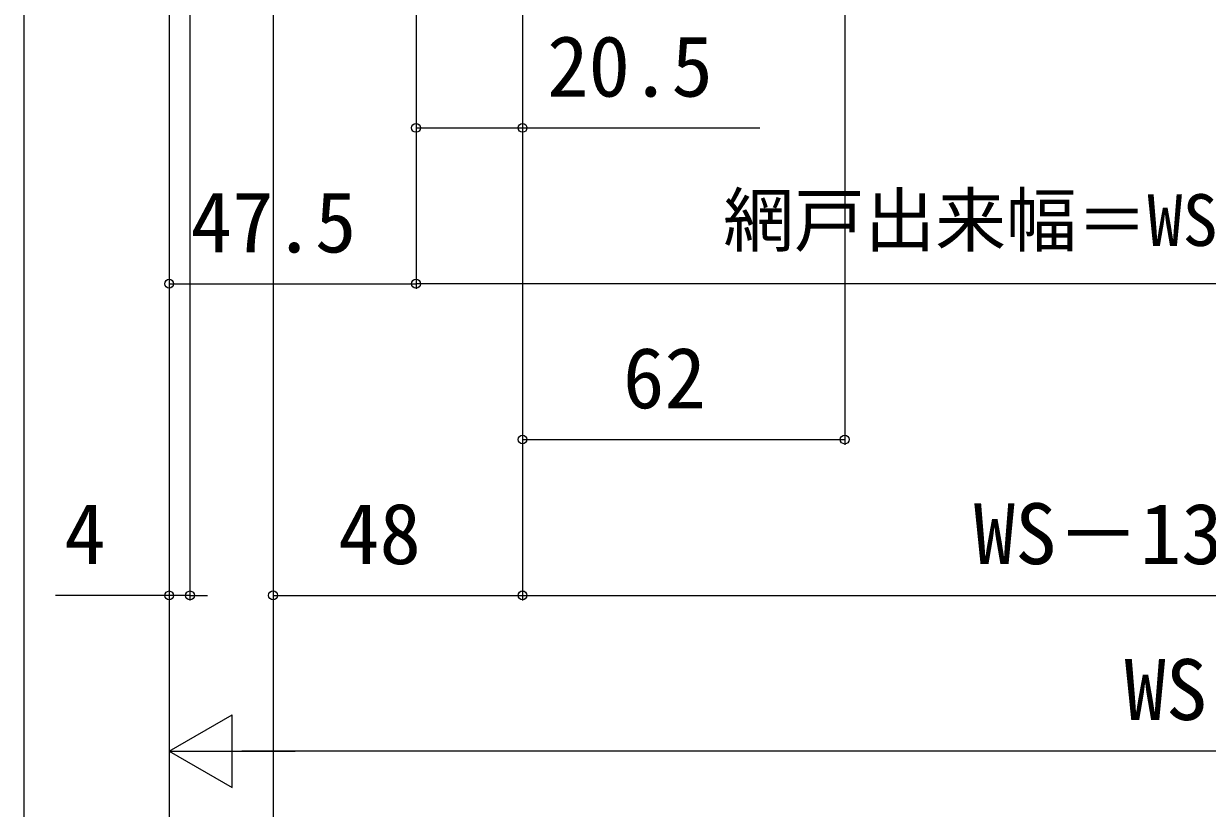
# Model space of a CAD drawing. Units: millimetres, scale not verified. Extents: x -700 to 700, y -1044 to 1038.
# Drawn here: x -323.5 to -95.7, y -817.6 to -666.5 of the extents above; entities that cross this region are included whole.
import ezdxf
from ezdxf.enums import TextEntityAlignment as Align

# ---------------------------------------------------------------- set-up
doc = ezdxf.new("R2010")
doc.units = ezdxf.units.MM
doc.header["$LTSCALE"] = 6
doc.layers.add('0-7_YKK_D', color=6, linetype='Continuous')
doc.styles.add('ＭＳ ゴシック', font='')
doc.styles.get('ＭＳ ゴシック').set_extended_font_data('MS Gothic')

msp = doc.modelspace()

# ---------------------------------------------------------------- linework, layer by layer
at = {"layer": '0-7_YKK_D'}
for p, q in [((-323.501, -534.1), (-323.501, -897.59)), ((-165.478, -569.587), (-165.507, -747.602)), ((-227.478, -584.079), (-227.509, -777.592)), ((-227.478, -584.079), (-227.504, -747.592)), ((-227.502, -584.1), (-227.502, -777.597)), ((-275.501, -586.064), (-275.501, -867.596)), ((-275.501, -587.064), (-275.501, -867.596)), ((-295.501, -598.35), (-295.504, -897.59)), ((-295.502, -598.6), (-295.502, -717.6)), ((-295.501, -598.35), (-295.501, -867.596)), ((-295.502, -599.1), (-295.5, -807.598)), ((-295.501, -599.1), (-295.501, -897.59)), ((-295.501, -599.1), (-295.5, -777.597)), ((-291.501, -599.1), (-291.5, -777.597)), ((-227.502, -600.85), (-227.502, -687.6)), ((-275.482, -602.571), (-275.51, -777.585)), ((-248.002, -657.8), (-248.002, -687.6)), ((-248.002, -657.8), (-248.002, -717.6)), ((-248.002, -657.8), (-248.002, -717.6)), ((-295.502, -716.6), (-248.002, -716.6)), ((54.996, -716.6), (-248.002, -716.6)), ((-227.504, -746.592), (-165.507, -746.602)), ((-295.5, -776.597), (-317.39, -776.597)), ((-291.5, -776.597), (-295.5, -776.597)), ((-291.5, -776.597), (-288.1, -776.597)), ((-275.51, -776.585), (-227.509, -776.592)), ((-227.502, -776.597), (34.496, -776.597)), ((-295.5, -806.598), (-283.376, -799.598)), ((-283.375, -813.598), (-283.376, -799.598)), ((-295.5, -806.598), (-283.375, -813.598)), ((-295.5, -806.598), (-271.251, -806.598)), ((88.5, -806.595), (-281.5, -806.598))]:
    msp.add_line(p, q, dxfattribs=at)
msp.add_lwpolyline([(-248.002, -686.6), (-227.502, -686.6), (-181.829, -686.6)], dxfattribs=at)
for centre in [(-248.002, -686.6), (-227.502, -686.6), (-295.502, -716.6), (-248.002, -716.6), (-248.002, -716.6), (-227.504, -746.592), (-165.507, -746.602), (-295.5, -776.597), (-291.5, -776.597), (-275.51, -776.585), (-227.509, -776.592), (-227.502, -776.597)]:
    msp.add_circle(centre, 0.85, dxfattribs=at)

# ---------------------------------------------------------------- texts
at = {"layer": '0-7_YKK_D', "style": 'ＭＳ ゴシック'}
for s, height, p in [('20.5', 11.73, (-222.783, -684.1)), ('47.5', 11.73, (-291.388, -714.1)), ('網戸出来幅＝WS－95', 9.971, (-188.882, -712.323)), ('WS－136', 11.73, (-140.685, -774.097))]:
    msp.add_text(s, height=height, dxfattribs=at).set_placement(p, align=Align.BOTTOM_LEFT)
for s, rotation, p in [('62', 359.991, (-208.187, -744.095)), ('4', 0.001, (-315.709, -774.097)), ('48', 359.991, (-263.009, -774.087)), ('WS', 0.001, (-111.682, -804.097))]:
    msp.add_text(s, height=11.73, rotation=rotation, dxfattribs=at).set_placement(p, align=Align.BOTTOM_LEFT)

doc.saveas('drawing.dxf')
